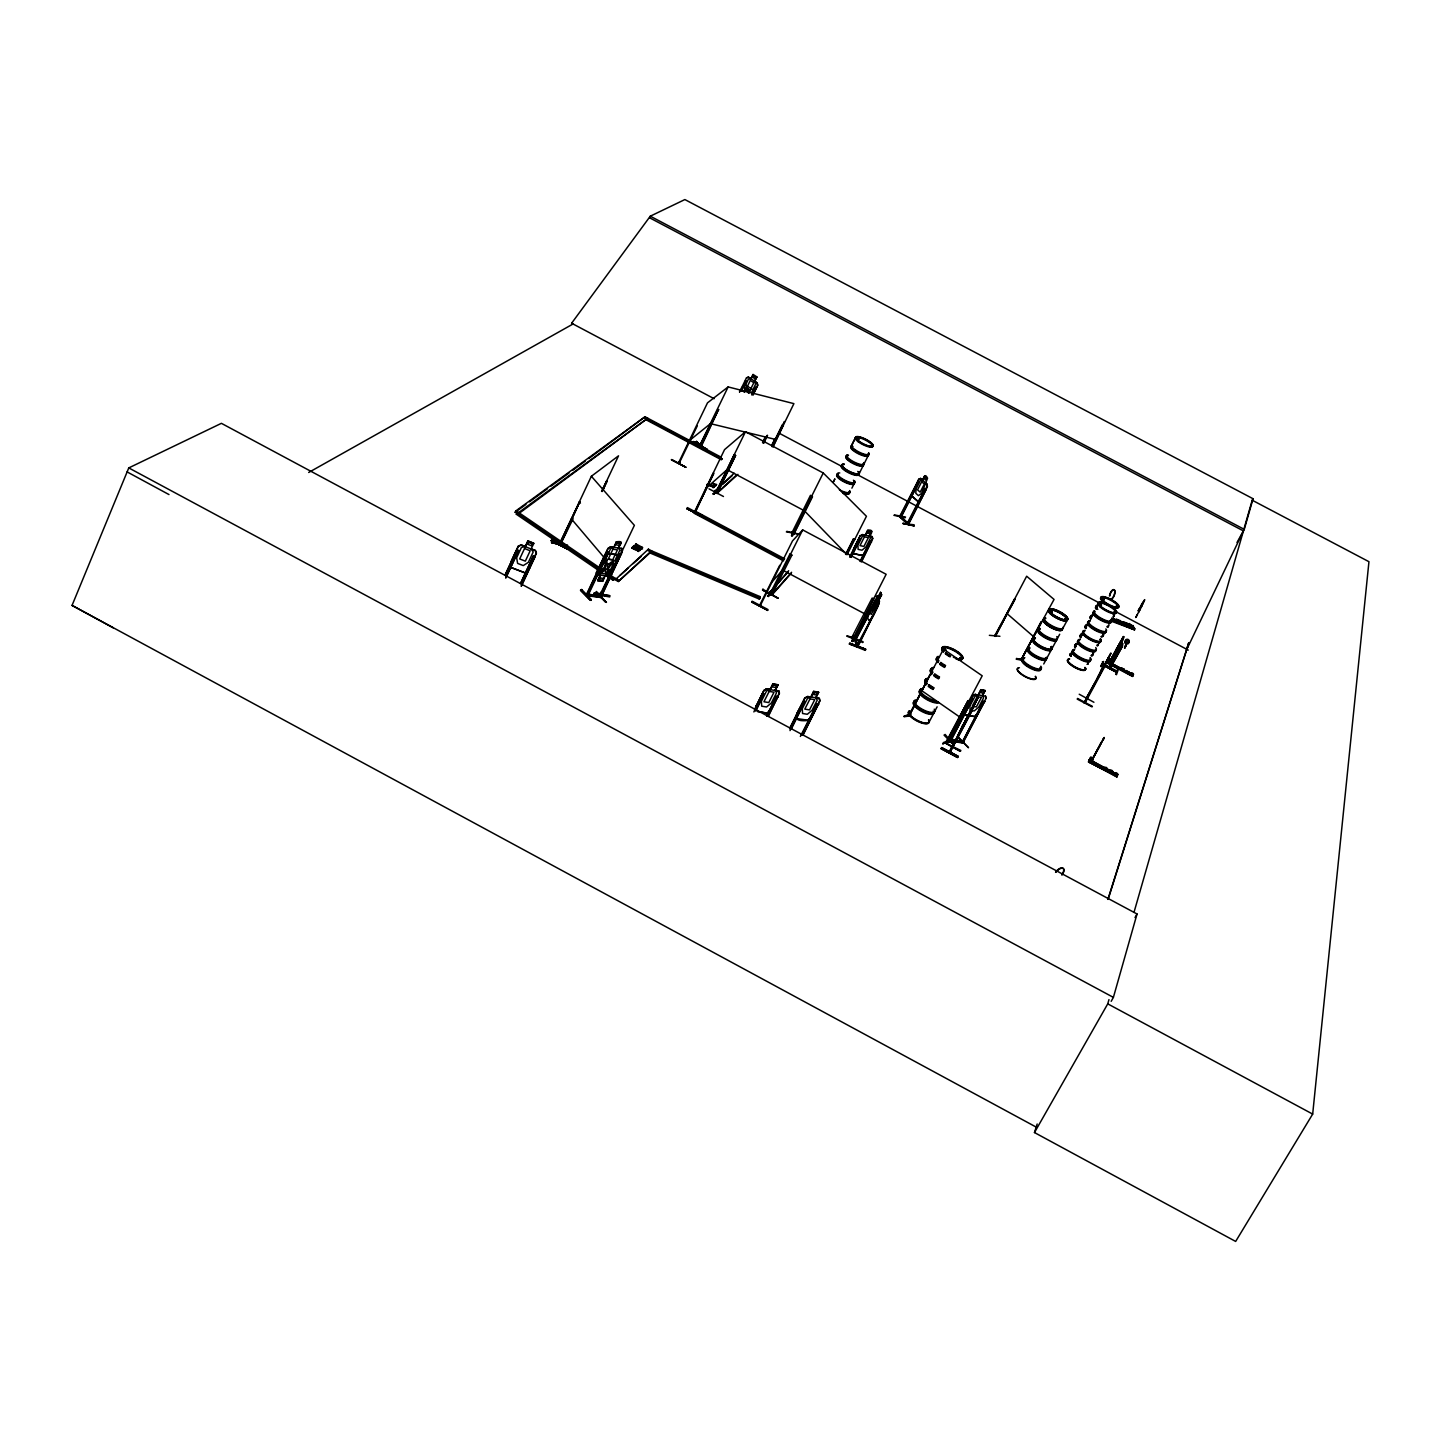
<?xml version="1.0" encoding="UTF-8"?>
<svg xmlns="http://www.w3.org/2000/svg" width="1441" height="1441" viewBox="0 0 1441 1441"><rect width="100%" height="100%" fill="white"/><g stroke="black" fill="none" stroke-linecap="round" stroke-linejoin="round"><path stroke-width="1.5" d="M1117.423 648.972L1116.487 650.684L1116.613 648.774M1122.557 638.039L1123.296 637.03M1066.43 619.486L1066.214 619.144M1066.34 619.054L1064.827 618.982L1066.322 619.702M1066.088 618.819L1065.457 619M650.81 553.308L651.476 550.804L759.893 596.556L759.965 597.835L759.335 599.096L650.81 553.308L651.476 550.804L648.414 549.165L615.145 579.822L618.315 581.516L650.864 552.065L759.965 597.835M1052.326 612.011L1049.534 611.128M1049.985 611.2L1051.786 612.209L1051.173 611.038M1049.624 610.84L1051.047 610.732M1050.129 610.57L1052.038 611.578M865.357 650.341L865.591 649.189L849.794 643.172L849.361 644.001L865.339 650.395M849.361 644.001L865.609 649.207M849.794 643.226L865.609 649.243M795.072 531.693L791.685 535.692L795.342 531.117M791.902 534.953L792.244 536.106L794.874 531.837M851.955 640.867L855.522 635.481L855.936 636.742L852.604 641.479L851.739 641.011L855.504 635.463L851.739 641.011M852.622 641.443L855.954 636.634M972.909 707.945L973.99 705.388L949.061 752.544L950.105 750.473L950.051 752.31M525.064 572.924L529.495 568.042L525.064 572.924L510.835 567.412L511.321 560.999L518.274 546.031L521.336 544.896L525.263 546.517L527.874 540.843L533.945 543.293L531.045 548.985L533.206 551.939L528.361 562.332L523.263 565.592L517.607 563.395L516.653 557.775L521.48 547.364L525.389 546.697L527.982 541.114L533.656 543.401M1115.658 674.316L1117.477 669.687M1116.451 674.73L1118.072 670.155M1120.143 643.875L1121.098 640.777L1109.534 662.23L1117.676 647.261M1126.069 645.874L1125.997 644.631L1124.881 647.982L1125.295 645.46M596.25 592.269L606.427 602.32M1037.178 1123.998L1034.476 1132.554L1235.658 1241.44L1312.679 1114.091L1368.95 561.702L1252.211 500.225L1253.04 498.73L684.871 199.56L650.287 216.186L571.609 323.234L714.124 398.707M857.431 644.739L857.665 647.099L877.785 606.391L856.729 646.072M857.575 647.027L855.035 639.678M867.374 615.415C869.175 633.446 881.045 594.935 879.064 603.887L856.999 646.901L854.405 639.444L877.605 595.781L876.254 596.718M868.545 614.532L855.306 640.488L880.559 592.377L881.604 594.809L878.902 599.69M961.021 658.807L960.895 657.546L960.048 658.087L961.309 657.925M959.904 658.285L961.219 657.78M959.76 657.762L960.805 658.033M1132.14 626.187C1123.241 616.352 1137.309 638.129 1129.294 624.061M1132.554 626.835L1132.59 625.826L1111.966 618.081M1132.878 627.231L1111.569 618.441M1133.851 628.834L1134.121 629.195M1134.517 629.843L1109.768 620.585M1134.589 629.879L1111.137 620.206M945.458 649.333L944.828 650.107M943.711 649.711L942.774 649.008L945.764 649.657M945.476 650.179L944.666 649.207M943.423 649.405L945.116 649.008M958.589 737.504L968.532 747.753L958.355 737.594M601.239 562.909L600.375 568.456L611.705 570.06L615.721 564.962M600.573 568.294L601.311 562.783M618.567 554.947L617.685 560.495L618.459 554.839L607.147 553.182L603.221 558.424M716.213 493.164L733.937 455.14L735.576 455.536L717.078 493.416L735.576 455.536M755.66 709.206L756.327 705.333L755.66 711.097M695.192 512.185L713.403 473.062L694.976 512.492M694.94 510.762L695.823 510.69M752.904 393.717L753.733 390.349L753.049 393.735M819.875 700.668L819.371 698.291L807.572 696.471L804.817 697.894C801.556 708.738 785.327 722.788 808.257 720.464L812.58 715.294M797.485 712.647L796.369 718.501L808.221 720.248M701.965 445.071C698.038 448.691 701.425 441.522 701.335 446.368M866.401 551.255L862.763 555.632L852.928 553.524L853.756 548.445L860.169 535.8L862.565 534.557L865.284 535.151L867.59 530.36C878.29 527.982 863.898 543.491 871.769 531.279L867.59 530.36M853.108 553.38L853.919 548.445M1109.318 659.78C1107.841 658.429 1111.948 659.618 1110.056 663.49L1107.481 662.121M902.967 523.335L914.17 525.875L902.805 523.461L914.098 524.794L914.152 525.893M1109.858 659.618L1110.056 660.5M1092.08 758.434C1089.486 758.344 1092.368 757.93 1091.846 759.137M678.405 463.191L679.504 463.336L679.395 461.57L678.405 463.191L707.495 402.85L728.137 386.927L793.901 403.642L772.844 446.62M679.522 461.642L680.152 461.967M594.232 594.124L609.687 595.619L609.723 596.934L594.214 594.16L594.196 592.737L609.687 595.745M609.399 596.34L593.764 593.62M974.855 716.681L978.799 711.782L974.855 716.681L964.371 714.862L965.416 709.44L972.657 695.769L975.287 694.364L972.657 695.769M964.569 714.718L965.506 709.548M962.894 742.421C959.364 743.826 944.738 738.152 951.726 739.341M921.447 498.28L918.151 501.702L911.541 495.794L918.782 479.114L920.583 478.394C924.095 484.284 923.591 470.162 927.572 478.232L921.592 493.434L918.421 495.632L915.792 493.29L916.152 488.571L920.277 480.483L922.42 480.285L924.726 475.746M911.811 495.74L913.09 490.805M871.157 445.809L871.877 446.494M1111.173 1001.315L1113.389 997.388L1137.039 913.99L221.392 423.33L128.771 467.911L72.05 605.4L113.191 627.826M1090.999 758.326L1090.999 757.714M1034.476 1132.554L1107.751 1003.855L1108.976 999.586M1134.067 912.099L1252.211 500.225M1236.99 542.518L1244.267 529.369L1253.04 498.73M1122.701 637.624L1123.133 638.669M942.846 743.466L951.348 741.575L951.402 740.44M951.096 741.25L942.684 743.646L951.366 741.539M951.402 740.548L942.684 743.646M858.764 438.929L858.386 438.496M856.548 438.028L858.944 439.577L857.395 438.298M856.891 438.712L857.575 438.046M560.801 543.941C558.532 540.231 560.585 549.039 560.567 542.573M560.675 543.329L561.288 543.941M871.985 607.219L870.4 612.353L871.211 614.587L881.604 594.809M1116.793 776.987L1117.153 776.087L1088.513 761.785L1116.793 776.987L1117.784 774.249C1114.848 769.296 1113.263 777.96 1114.92 772.736M1110.128 770.196C1108.453 775.42 1110.074 766.774 1112.992 771.71L1112.416 773.565M1107.895 899.418L1188.717 642.758M1108.201 899.13L1188.753 643.118L1186.808 649.333L1243.421 530.918L649.549 217.771M601.437 595.926L600.411 595.799C597.078 600.303 602.356 591.368 600.681 597.493L586.307 595.601L587.316 594.07L599.51 595.799M598.988 596.934L619.774 553.722L621.089 553.902L600.951 597.529M1107.571 768.846C1106.022 774.267 1109.084 765.549 1104.527 767.657M1104.707 767.332L1104.094 769.17M1107.192 662.518L1132.824 676.027L1133.473 674.208C1131.041 669.921 1129.366 677.072 1130.879 672.839M588.27 593.836L587.316 594.07M1016.481 659.041L1023.254 659.023M1129.15 671.92C1129.798 675.325 1124.088 672.317 1126.556 670.551L1128.987 672.226M1092.35 760.956L1091.576 762.991L1092.566 761.154L1089.468 759.443L1088.441 762.001L1116.991 776.339M1124.25 669.345L1123.584 671.146L1121.152 669.471L1121.674 667.976L1124.25 669.345L1122.215 669.164M1101.392 742.151L1091.233 761.1L1099.699 745.916M1103.176 739.377L1104.058 737.486L1091.449 761.208L1104.274 737.594L1103.14 739.935M1089.684 759.623L1117.604 774.592L1117.225 775.474L1089 760.29M1090.873 757.083L1089.108 760.488M1124.881 647.982L1126.394 644.829M1137.345 614.514L1135.778 617.505L1141.92 605.995M1139.633 608.102L1138.102 611.002L1142.569 602.86M1124.484 647.766L1125.259 646.901M1125.619 645.694L1125.997 644.631M1110.381 662.428L1109.858 663.905L1110.741 662.248L1108.111 660.987M1110.056 663.49L1110.525 662.23M1121.116 644.811L1122.323 646.505L1109.768 668.822L1122.701 645.658M1110.056 661.329L1109.732 662.32L1115.73 650.918M1122.791 637.661L1120.179 644.992L1121.71 645.136M1122.539 643.623L1121.548 645.604M1107.931 660.879L1107.264 662.554L1109.426 658.789M1108.003 661.383L1109.03 659.077M1123.151 637.138L1116.091 649.855L1114.073 657.366L1117.459 648.756M1122.773 637.841L1120.666 645.262L1124.07 636.814M1113.569 657.114L1116.901 648.63M1114.073 657.366L1116.054 651.926M1116.163 649.639L1123.53 636.472L1121.35 644.037M1100.636 666.372L1103.482 661.581L1101.428 666.553M1101.428 666.805L1103.374 661.599M1103.104 662.103L1100.654 666.354M1117.279 652.341L1120.269 645.622L1119.495 646.721M1117.982 650.521L1119.045 647.856L1115.712 654.7M1117.441 652.431L1117.856 650.9M1120.432 646.036L1122.017 642.092L1120.594 646.126M1113.172 659.348L1116.091 652.611M1113.335 659.42L1117.225 650.882M1120.161 646.126L1118.216 650.161C1120.882 646.054 1113.01 660.536 1115.514 655.187L1114.487 656.952M693.229 442.063L707.261 449.394L693.499 441.468M1092.08 706.919L1077.184 699.083M1093.917 702.271L1079.219 694.238M1105.463 665.238L1084.893 703.28L1085.235 701.137M1106.958 661.563L1086.28 698.201M1107.336 660.554L1110.327 654.808M1107.607 658.861L1109.75 655.277M1109.462 655.853L1110.777 653.223L1110.272 654.916M1102.023 669.669L1102.599 668.246M1106.742 661.005L1107.3 659.618M1107.174 660.464L1108.831 656.934L1107.913 658.123M1098.69 675.523C1107.967 655.907 1091.521 691.968 1098.6 675.325M1084.893 703.226L1086.586 697.768L1084.19 702.902M1086.694 697.282L1086.028 698.633M960.372 751.319L944.071 742.349L960.823 750.455L960.372 751.319L944.107 742.277M966.317 719.671L968.064 716.537M965.632 721.653C953.978 743.16 984.275 684.133 970.532 711.908M958.229 734.838L958.751 733.703M959.13 733.145L960.156 730.803M961.525 727.813L957.526 736.243L958.373 734.352M962.048 727.453L959.634 732.424L960.048 731.037M976.476 700.362L973.143 706.955M976.115 701.245L961.147 729.146M976.584 700.236L978.097 697.264L977.376 699.281M972.081 710.827L949.745 752.959L952.699 746.708M973.774 705.568L974.35 704.325M963.182 726.192L965.254 721.707M969.271 713.889L967.523 717.006M598.105 570.096L516.328 514.257L647.748 418.214L518.274 513.969L515.158 512.294L515.752 510.979L645.046 416.773L720.77 456.995M950.069 752.472L949.151 752.544M950.88 750.905L950.051 750.527M952.429 747.14L951.853 746.834M953.258 745.808L952.627 745.393M949.205 752.598L952.123 746.42M1116.343 672.479L1116.973 671.074L1102.761 663.562L1102.167 664.805L1116.469 672.154M1116.775 671.614L1102.455 664.067M515.752 510.979L518.886 512.654L516.328 514.257M967.091 717.69L961.849 727.201L962.372 726.156M1142.389 604.734L1143.704 601.563L1142.821 602.734M505.052 575.085L518.454 546.193L521.336 545.112L535.295 550.642M505.07 575.355L516.905 549.597L518.58 550.516L505.827 577.967M505.809 577.697L518.58 550.516M1108.994 659.149L1107.499 661.635L1132.968 675.271L1133.473 674.208M520.543 583.371L533.332 556.01L535.007 556.91L521.3 586.235M520.561 583.641L533.332 556.01M529.315 568.024L536.232 553.146L535.277 550.552M521.3 585.965L536.466 553.146L535.458 550.408L531.333 548.877M567.466 549.183L551.11 540.627L567.7 548.967M551.399 540.411L551.813 539.546L568.096 548.192L567.682 549.075L551.092 540.663M560.081 544.788L551.417 542.482L567.106 546.013L567.52 545.13L551.849 542.771L561.125 544.482M573.122 518.688L560.009 545.382L559.306 544.554L591.368 476.269L618.531 455.824L602.734 489.31M560.009 545.382L579.66 501.846L559.162 544.518M559.774 545.256L579.66 501.846M1102.221 664.733L1116.415 672.281M1102.563 664.103L1116.559 671.812M601.545 491.273L606.643 481.006L603.473 489.22M602.086 491.561L607.201 481.294M941.027 748.78L957.617 757.444L958.193 756.291L941.639 747.591L941.189 748.455L957.617 757.444L941.189 748.455M588.811 458.544L645.046 416.773M762.937 589.261L778.05 598.285L762.541 590.035L762.955 589.207M581.281 590.144L581.696 589.495M606.157 563.485L605.778 558.856L610.534 548.841L613.722 547.202L610.606 546.733L607.994 548.391L596.286 572.653L597.024 574.887L596.484 572.617M622.368 550.696L621.846 548.409L610.588 546.932L608.102 548.499L586.145 595.187M586.577 595.637L586.883 593.62L588.612 594.196L587.874 595.817L608.372 552.335L606.697 551.795L608.372 552.335M586.361 595.565L607.039 552.137M608.03 551.993L587.37 595.403L587.874 593.692M600.573 575.193L598.988 573.068L603.743 563.089L608.192 559.162L612.695 559.81L613.073 564.422L608.318 574.365L605.076 575.806L602.608 581.335L597.673 580.561L600.213 575.229L596.916 574.779M597.781 580.669L600.465 575.085M613.812 547.4L616.298 541.834C628.906 539.907 612.101 549.597 621.936 548.517M613.92 547.508L616.478 542.14M580.471 590.234L590.846 600.375L591.278 599.474L581.66 589.477M605.58 602.302L595.998 592.341L596.412 591.458L606.391 602.41M602.608 581.335L604.968 575.698M610.66 564.079L605.922 574.04L601.419 573.41L606.157 563.449L610.66 564.133L615.109 560.207L619.864 550.21L618.315 548.084M618.423 548.174L621.107 542.555M601.672 593.224C604.337 594.431 599.546 590.162 600.357 594.106M619.774 553.722L599.672 597.367M601.96 592.701L601.257 595.007M610.624 574.599L617.396 560.387M601.69 595.926L600.609 597.132M601.167 594.917L634.382 525.353L591.368 476.269M589.441 595.673L600.465 597.114L622.458 550.552M621.557 551.02L622.296 551.885L601.708 595.007M612.965 580.237L615.469 578.562L612.965 580.237L605.544 575.157M671.56 459.697L685.88 467.262L671.632 459.517M631.716 547.976C639.192 549.741 640.29 552.768 631.716 547.976L635.391 548.264L632.221 547.274M635.193 548.679L633.518 546.139C651.062 555.415 625.844 546.517 640.164 549.705M641.155 549.075C631.032 541.996 653.764 554.425 634.22 545.779L637.877 546.067L634.526 545.509M637.679 546.499L636.003 543.959L642.632 547.508L639.029 547.238M618.315 581.516L651.476 550.804M679.612 462.255L678.963 463.606L697.336 425.779M638.399 551.525L636.76 549.021M696.579 441.396L695.553 442.009L703.406 449.664L696.579 441.396L703.73 448.89M778.14 598.123L762.541 590.035M648.414 549.165L647.802 550.444L650.864 552.065M728.137 386.927L699.443 446.134L701.083 446.098M700.272 446.17L700.506 444.44L701.893 445.071M717.87 409.532L699.75 445.791L700.956 446.062M700.776 446.008L718.519 409.55L701.335 446.386M739.557 391.826L744.781 384.513L753.733 390.349M739.521 392.042L746.492 377.794L748.437 377.038L757.047 382.928L757.606 385.215L752.941 394.816M961.075 729.254L964.317 722.77M1092.386 706.342L1077.526 698.435M741.503 390.781L746.456 381.054L745.429 380.37M744.349 392.096L746.348 387.791L750.113 390.277M744.313 392.33L746.438 387.791M753.157 374.624L750.995 378.965L748.401 379.163L744.511 387.233L744.727 391.934M748.509 393.213L749.914 390.331L746.402 388.007M748.6 393.213L753.823 382.73L750.293 380.406L746.384 388.476L749.914 390.799M751.806 392.042L755.714 383.972L754.526 381.271L756.885 376.876L754.796 381.217M707.117 484.59L707.117 484.59C712.052 486.734 718.23 488.751 711.134 485.113L710.719 485.761M783.544 560.873L693.896 513.122L724.535 449.646L745.483 431.724L823.243 472.972L866.437 516.292L847.002 554.749M694.904 512.438L713.925 473.332M751.626 394.888L755.39 387.107L756.435 387.791M753.067 394.906L757.84 385.233L757.155 382.82L754.598 381.271M710.413 484.897L707.369 484.356M709.008 488.841L723.472 496.497M715.493 485.779C707.009 478.664 721.815 489.562 713.691 483.762M713.205 487.815L711.656 485.581M711.458 485.977L714.682 486.265M713.511 484.158L716.717 484.446M734.153 473.206L714.52 491.543L717.33 493.038L737.918 474.377M713.097 493.885L714.088 493.561M715.655 492.624L745.483 431.724M716.051 493.2L734.784 455.104L716.141 493.236M762.541 442.585L765.441 436.641M763.91 440.694L765.855 436.731M763.28 443.27L767.152 435.344M763.676 443.342L767.549 435.416M771.71 445.305L774.628 439.343M772.106 445.395L775.024 439.433M771.746 446.35L782.085 425.275L783.165 425.527L773.096 446.872M772.016 446.602L784.552 421.529L781.652 427.455M1118.234 646.811L1120.54 642.488M1141.344 606.859L1144.73 599.636L1140.75 606.247M1088.838 761.118L1116.937 776.663M1088.928 760.506L1089.306 759.623L1117.477 774.952M1130.374 674.334L1132.608 676.495L1107.03 663.004M958.175 756.345L941.639 747.609M799.485 534.053L786.354 531.909M798.746 534.323L786.804 531.333M759.893 596.556L759.335 599.096M823.243 472.972L792.946 533.728C789.524 528.09 798.926 536.376 791.974 531.981M794.477 532.954L793.234 532.053L792.514 533.494L793.415 534.323L812.058 496.623L811.337 495.902L792.766 533.692L793.901 534.413M793.775 534.341L812.508 496.731L810.472 495.308L791.775 533.152M779.761 565.268L759.317 605.977M759.947 606.283L792.496 540.933L802.673 529.91L886.143 574.293L853.36 638.723L873.66 598.663L872.147 598.087L851.631 637.805L852.838 636.31L854.207 637.12M760.055 606.301L760.668 604.842M772.826 593.71C770.449 591.927 770.178 594.701 771.782 595.259L791.884 555.127L789.92 554.083L769.818 594.268C770.611 596.754 774.826 593.674 771.457 592.935L767.549 596.106L770.215 593.062M788.677 570.726L768.828 593.584L774.754 586.919M768.413 596.556L768.828 595.727L767.675 596.034M769.71 594.142L771.421 592.99M802.673 529.91L770.485 594.557M767.423 610.498L767.945 609.525L752.148 601.221L751.68 602.104L767.621 610.173M1107.445 661.815L1133.022 675.09M855.702 437.235L851.721 445.197L855.468 437.74M968.172 715.294L964.677 721.959M965.686 720.77L969.685 712.971M1106.436 661.761L1107.571 659.474M851.901 488.157L853.937 484.05M859.124 473.765L863.087 465.839M863.916 464.182L868.04 455.95M756.435 705.46L763.856 690.401L766.684 688.762L770.142 689.446M754.526 709.602L763.982 690.509L766.684 688.762M753.877 711.926L762.415 693.95L763.838 694.202L756.291 710.215M755.967 709.837L763.838 694.202M767.459 712.935L771.71 707.855L779.473 693.193L778.824 690.941L775.204 690.221L778.122 684.781L772.844 683.755L770.106 689.537L766.576 690.96L761.352 701.335L761.713 706.198L766.54 706.991L771.367 703.01L776.591 692.671L774.934 690.365M770.215 689.663L773.024 684.097L777.852 684.925M775.042 690.491L778.122 684.781M845.579 554.371L853.414 538.862L854.603 539.709L853.414 538.862M846.011 554.461L853.847 538.952M847.29 553.182L854.153 539.618M766.594 715.799L776.447 696.327L777.852 696.579L768.341 716.411M766.918 716.177L776.447 696.327M757.354 711.476L767.585 713.259L771.854 707.909L779.365 693.085M768.017 716.033L777.852 696.579M849.794 556.856L860.169 535.8M850.082 557.145L858.926 538.808L860.079 539.06L851.235 557.397M850.947 557.109L860.079 539.06M865.339 535.35L867.734 530.63M860.115 561.288L870.274 541.294L871.409 541.546L861.556 561.828M860.403 561.576L870.274 541.294M872.525 538.628L862.763 555.632M861.268 561.522L872.706 538.592L872.219 536.628L862.457 534.629L860.349 535.998M894.645 514.977L905.542 517.031M789.596 728.462L804.817 697.894M789.92 728.84L803.376 701.407L804.78 701.641L791.325 729.056M790.01 730.605L804.78 701.641M901.4 516.22L900.211 515.446L899.544 516.779L918.908 479.151M908.442 522.543L907.11 523.641L925.176 488.499L926.329 489.274L908.442 524.506L900.013 516.869L917.881 481.798L918.674 482.483L900.877 517.643L900.175 515.446M1117.838 647.585L1118.558 646.126M900.013 516.869L900.805 515.68M900.499 517.571L918.674 482.483M819.317 698.579L815.786 697.966L818.74 692.202L813.679 691.338L810.977 696.94M846.75 636.147L862.655 642.362M818.488 692.364L815.678 697.84L817.263 700.11L812.04 710.323L807.284 714.286L802.565 713.493L802.259 708.684L807.482 698.435L810.959 697.048L813.859 691.662L818.578 692.473M907.65 523.749L925.536 488.589M925.23 482.555L927.175 484.212L927.41 486.626L908.064 524.434L907.884 522.453M920.583 478.394L927.067 484.32L927.157 486.572L921.249 498.154L918.151 501.504L911.541 495.794M800.367 736.441L817.083 703.73L818.47 703.965L803.069 735.108M801.682 734.892L817.083 703.73M812.436 715.24L820.091 700.632M802.745 734.73L818.47 703.965M962.714 725.489L961.633 728.047L969.973 711.818M1106.13 662.518L1107.409 660.428L1106.13 662.518M1119.423 648.018L1120.504 645.91L1119.603 648.09M854.405 639.444L855.99 638.435M875.426 599.942L854.549 640.074M855.324 640.416C857.953 638.615 853.486 637.264 856.17 639.029M878.145 597.637L880.739 592.449M862.619 642.56L863.015 641.713L847.254 635.751M1115.676 655.259L1115.01 656.466L1119.945 646.523M1102.905 667.489L1100.005 673.361L1101.717 670.425M910.208 714.61L903.831 716.447L910.604 714.826M909.379 714.088L909.037 716.159L930.22 674.46L909.109 716.213M908.983 716.141L909.073 714.178M967.632 717.456L970.423 711.692M1117.64 647.477L1116.217 650.557M1120.287 643.587L1121.332 640.849L1120.323 642.902M1138.768 612.065L1140.407 608.931M928.887 722.463L933.66 713.421M934.633 711.512L937.118 706.829M989.355 635.319L999.928 636.274M995.173 636.093C994.506 636.958 997.01 634.382 995.281 634.67M995.461 636.382L1014.644 598.934L994.578 636.021M1015.094 599.312L994.992 636.364L1026.658 576.22L1054.055 599.438L1021.381 659.185M946.647 740.476L946.611 742.457L968.118 700.632L946.683 742.511M945.98 742.061L968.118 700.632M972.873 695.985L949.421 740.188L950.79 740.422L951.366 738.819M950.88 740.782L972.495 699.245L971.252 699.029L949.601 740.53L950.736 739.125L961.94 741.106M972.495 699.245L950.646 740.404M1090.279 757.678L1093.143 759.461L1092.206 761.154M982.402 695.841L985.248 690.491L980.781 689.681L978.133 694.976L974.999 696.273L969.973 705.766L970.045 710.215L974.206 710.953L978.583 707.297L983.627 697.822L982.294 695.733L984.996 690.635M978.241 695.084L980.943 689.987M951.438 747.267L952.429 745.375M951.564 747.483L978.277 697.354M974.656 704.415L977.268 699.065M952.267 747.717L974.35 705.874M954.158 745.393L945.17 734.46L944.053 735.108L954.014 745.249M949.943 740.62L963.074 742.745L984.563 701.407L983.338 701.191L962.084 742.673L964.011 741.322L961.399 742.115L962.408 740.674M984.905 701.749L983.681 701.533L962.048 742.619M978.763 711.836L986.13 698.309M962.75 742.403L984.563 701.407M964.011 741.286L963.074 742.781M1016.355 659.077L1023.146 659.924L1016.644 659.33L1016.77 658.303M1040.996 621.846L1021.363 659.546L1041.465 622.242M1021.597 659.294L1041.375 621.9M1043.734 663.977L1046.04 659.654M1046.977 657.907L1051.48 649.549M1051.912 648.756L1056.415 640.362M1057.334 638.615L1059.693 634.256M1062.972 628.15L1067.493 619.72M963.002 726.102L965.596 721.743M1099.771 745.393L1101.41 742.547M969.919 711.908L972.387 707.369M970.099 711.998L972.567 707.459M1116.667 619.306L1118.468 623.034L1116.667 619.306L1120.215 620.639L1122.035 624.367L1118.198 620.423L1121.134 622.08L1120.215 620.639M1109.894 661.239L1116.235 649.549M1123.368 621.828L1125.205 625.556L1123.368 621.828L1126.916 623.16L1128.753 626.889L1126.916 623.16M1103.5 661.599L1102.311 661.923M1101.212 670.425L1108.129 658.105M1086.046 698.723L1110.939 653.313M1084.298 702.992L1107.12 661.149M1116.199 652.755L1122.017 642.092M1121.206 645.388L1108.777 668.3L1120.954 645.298L1122.035 646.361M1121.945 645.82L1122.935 643.839M1132.824 625.394L1134.661 629.123L1132.59 625.826M1121.674 667.976L1121.152 669.471M1132.806 676.009L1107.21 662.5M1088.712 761.478L1091.125 757.209M560.027 543.095L561.197 542.933M1117.784 774.249L1117.297 775.258M1097.051 679.035L1099.519 675.054M1135.022 917.575L1137.039 913.99M1117.892 646.415L1118.918 645.154M751.806 601.906L767.531 610.354M869.337 620.945L872.075 616.982M852.838 636.31L853.901 636.922M603.365 558.46L607.291 553.488L618.369 555.109M611.56 569.753L615.469 564.818M808.131 720.14L812.328 715.114L819.767 700.56L819.209 698.453M789.92 554.083L791.884 555.127M768.341 596.358L771.385 592.935M1107.084 769.44L1105.301 768.792M1106.994 769.62L1104.905 768.035L1106.904 768.882M791.613 572.275L772.448 593.944L769.44 592.341M771.926 595.025L791.001 573.5M777.708 583.587L788.065 571.933M791.433 535.674L794.009 532.936L793.198 532.125M791.757 532.918L793.072 533.602L791.667 533.08M772.196 581.714L782.625 570.096L865.663 614.334M1121.891 669.254L1123.674 669.723M741.521 388.061L744.853 384.513M715.601 492.894L717.258 493.47M713.781 494.119L716.483 491.129M713.799 494.371L716.357 491.705M712.989 493.939L715.673 491.471M734.28 454.834L735.45 455.644M736.891 474.665L717.924 492.101L716.321 491.255M722.463 484.374L732.01 475.782M620.044 575.409L628.204 568.06M633.103 563.665L641.263 556.316M714.25 486.878L710.953 485.509M716.285 485.059L712.989 483.69L715.438 485.599M713.637 487.22L707.315 484.194M639.66 550.408L633.32 546.553M705.658 488.643L727.057 469.676L804.42 510.798L845.471 553.182M1114.505 612.533L1115.046 611.723M1114.848 612.515L1113.821 611.867L1115.406 612.461M1116.163 606.319L1117.748 607.075L1116.325 606.265M700.11 444.765L700.974 444.765M1101.104 604.77L1099.501 604.463M1101.356 604.427L1100.546 604.968M1100.276 604.86C1104.292 606.571 1096.889 601.617 1100.87 605.436M1102.725 598.663C1099.195 597.979 1104.364 599.6 1103.338 598.645M1099.627 604.59L1098.925 603.977L1101.194 605.166M857.359 644.721L858.115 644.956M1103.986 599.186L1102.905 598.411M1101.969 598.97L1103.446 599.384M559.306 544.554L560.531 545.4M1064.827 618.982L1065.782 618.675M689.41 440.568L710.467 423.654L776.267 439.613M580.219 502.134L579.192 502.207L580.435 503.143M960.661 658.465L960.751 658.537M945.926 650.305L944.251 649.855M942.792 648.846L944.071 648.612M515.158 512.294L525.929 504.422M529.531 501.81L547.49 488.697M551.074 486.085L569.051 472.972M572.635 470.342L585.208 461.174M608.264 576.436L610.858 574.797L608.264 576.436L605.148 576.004M602.446 593.44L601.041 592.377L601.996 593.458M805.051 698.128L807.68 696.579L811.067 697.156L813.679 691.338M764.09 690.635L766.756 689.068L778.662 691.104M308.68 472.468L573.104 323.955L571.681 323.198M746.51 377.938L748.419 377.218L751.067 378.965M739.845 391.159L741.701 390.403M739.863 391.304L742.403 390.997M904.588 715.907L911 714.214M904.227 716.717L909.289 716.015M930.886 674.91L929.931 674.532M942.918 648.756L944.287 649.297M1116.379 606.175L1117.477 607.003M751.013 378.731L753.031 374.408L756.885 376.876M961.057 657.961L960.39 657.564M943.153 648.72L944.377 649.044M945.602 650.431L944.539 649.999M1021.525 658.177L1022.245 658.249M1016.499 658.915L1022.966 659.618M701.101 446.332L700.074 446.062M1050.345 610.498L1052.236 611.849L1051.714 611.128M946.161 741.863L946.989 742.403L982.204 675.793L943.459 649.134L908.731 715.637M599.942 595.295L600.951 595.421M599.852 596.16L588.054 594.286M586.037 595.223L587.298 595.349M851.739 637.643L853.468 638.561M853.126 638.633L851.793 637.895M597.673 580.561L602.536 581.137M597.078 574.617L608.282 576.256M771.764 595.223L772.34 593.728M620.116 554.065L621.431 554.245M620.981 542.825L616.298 541.834M757.534 711.314L767.585 713.259M962.354 740.62L963.687 740.926M962.282 741.467L951.366 739.359M762.739 694.328L764.162 694.58M776.771 696.705L778.194 696.958M803.718 701.785L805.105 702.019M817.425 704.109L818.812 704.343M974.837 716.501L964.371 714.862M971.594 699.371L972.819 699.587M975.161 694.436L985.572 696.129L985.842 698.237M985.104 690.743L980.781 689.681M856.602 438.118L857.899 438.568M907.578 522.651L900.967 516.653M908.641 523.065L908.154 522.362M893.834 515.302L905.164 517.769M926.329 489.274L925.176 488.499M622.296 551.885L621.017 550.93M852.928 553.524L862.727 555.451M859.214 539.096L860.367 539.348M870.562 541.582L871.697 541.834M869.373 535.998L872.309 536.718M718.771 409.802L717.636 409.532M783.418 425.797L782.085 425.275M1099.465 603.905L1100.528 604.283M1103.662 599.816L1102.239 599.402M858.332 439.595L857.089 438.821M634.418 545.346L642.434 547.94M639.228 546.823L642.326 547.778M1111.804 618.783L1130.807 625.97M1111.93 618.964L1124.34 623.737M1112.2 619.432L1130.825 626.457M1111.569 619.954L1134.914 628.672M1111.425 620.17L1134.157 628.708M1051.101 611.849L1051.984 611.398M510.835 567.412L525.064 572.834M1102.887 599.582L1104.076 600.032L1103.698 598.916M1100.276 604.157L1099.195 604.157M717.618 491.957L716.609 491.417M944.503 650.377L943.315 649.693M1051.065 612.191L1049.985 611.56M1102.671 598.537L1103.878 599.294M793.216 533.692L793.883 534.359M650.287 216.186L1244.267 529.369M1133.202 674.802L1107.625 661.293L1133.112 675M671.362 459.841L685.88 467.262M1089.054 760.128L1117.369 775.15M779.653 433.471L843.219 467.154M857.107 474.521L1099.411 602.986M1115.316 611.416L1188.267 650.107M722.013 458.688L646.937 418.809L646.397 419.943L721.455 459.823M644.505 417.908L655.097 423.546M659.041 425.635L676.802 435.074M680.746 437.163L698.507 446.602M702.451 448.709L722.193 459.193M715.078 490.372L717.78 491.795M702.325 515.482L687.411 507.61L686.799 508.619L701.767 516.382M698.273 514.149L686.799 508.619L701.929 516.292M784.661 558.784L695.301 511.177L694.49 511.915L784.138 559.666M696.705 513.446L744.349 538.826M748.329 540.951L760.236 547.292M770.16 552.587L782.085 558.928M615.775 578.489L618.946 580.201M128.771 467.911L1113.389 997.388M1107.751 1003.855L1312.679 1114.091M127.114 471.909L168.993 494.569M72.05 605.4L1036.763 1127.402M944.143 649.351L945.35 650.143M745.375 390.547L748.906 392.871M518.886 512.654L600.609 568.42M609.903 574.761L615.469 578.562M516.941 512.942L598.736 568.763M609.885 576.382L613.614 578.922M523.858 517.769L534.989 525.371M538.7 527.91L547.994 534.251M560.981 543.113L566.565 546.914M570.276 549.453L579.552 555.794M583.263 558.333L594.413 565.935M857.755 645.46L856.909 646.775M921.736 690.671L960.174 717.33M945.944 742.007L946.863 742.313M1106.544 768.954L1104.923 768.864M635.715 544.212L637.877 546.067M633.229 546.391L635.391 548.264M636.544 549.435L638.687 551.273M1006.917 613.524L1033.99 636.994M635.805 544.374L641.065 548.895M907.974 524.344L899.67 516.869M865.194 535.061L862.366 536.358L857.917 545.148L858.115 549.363L862.006 550.21L866.005 546.914L870.454 538.141L869.157 536.124M581.119 590.252L590.846 600.375M580.579 590.18L590.144 600.177M701.371 447.917L695.553 441.973L701.263 448.007M778.824 690.941L779.257 693.247M571.356 518.886L605.202 558.784M880.559 592.377L881.496 594.899M880.235 593.836L879.911 596.916L879.388 595.493M877.443 595.709L879.55 601.437M855.846 639.462L857.809 645.244L855.288 639.246M621.683 548.571L622.26 550.588M872.075 536.754L872.616 538.718M985.572 696.129L985.932 698.345M1055.839 872.363A6.791 3.242 -49 0 1 1062.972 868.275A6.791 3.242 -49 0 1 1062.071 874.957M1055.551 872.129A6.791 3.242 -49 0 1 1062.683 868.022A6.791 3.242 -49 0 1 1061.783 874.705M858.998 471.909A9.709 2.684 26.6 0 1 854.711 473.477A9.709 2.684 26.6 0 1 843.705 467.659A9.709 2.684 26.6 0 1 844.228 464.074M858.926 472.126A9.745 2.684 26.6 0 1 854.621 473.711A9.745 2.684 26.6 0 1 843.579 467.857A9.745 2.684 26.6 0 1 844.084 464.272M862.871 464.218A9.727 2.648 26.7 0 1 853.756 463.894A9.727 2.648 26.7 0 1 846.732 456.401M863.285 463.696A9.871 2.684 26.7 0 1 858.926 465.263A9.871 2.684 26.7 0 1 847.74 459.337A9.871 2.684 26.7 0 1 848.245 455.716M863.537 463.191A9.871 2.684 26.7 0 1 859.178 464.741A9.871 2.684 26.7 0 1 847.992 458.814A9.871 2.684 26.7 0 1 848.497 455.212M867.824 454.347A9.745 2.63 26.7 0 1 863.555 455.86A9.745 2.63 26.7 0 1 852.514 450.006A9.745 2.63 26.7 0 1 852.982 446.494M868.671 452.69A9.745 2.612 26.7 0 1 859.557 452.312A9.745 2.612 26.7 0 1 852.496 444.855M863.717 462.561A9.727 2.648 26.7 0 1 854.585 462.237A9.727 2.648 26.7 0 1 847.56 454.744M868.239 453.825A9.871 2.666 26.7 0 1 858.998 453.429A9.871 2.666 26.7 0 1 851.847 445.863M868.491 453.303A9.889 2.648 26.7 0 1 859.268 452.924A9.889 2.648 26.7 0 1 852.099 445.359M857.737 471.423A9.745 2.684 26.6 0 1 855.684 474.449A9.745 2.684 26.6 0 1 843.85 468.721A9.745 2.684 26.6 0 1 843.868 464.704M854.567 480.772A9.709 2.702 26.6 0 1 850.244 482.393A9.709 2.702 26.6 0 1 839.238 476.557A9.709 2.702 26.6 0 1 839.779 472.936M853.738 482.429A9.709 2.72 26.6 0 1 844.606 482.177A9.709 2.72 26.6 0 1 837.635 474.611M854.153 481.888A9.853 2.756 26.6 0 1 844.876 481.636A9.853 2.756 26.6 0 1 837.815 473.981M853.414 480.231A9.853 2.756 26.6 0 1 851.919 483.437A9.853 2.756 26.6 0 1 840.499 478.412A9.853 2.756 26.6 0 1 838.068 473.477M858.26 473.369A9.709 2.684 26.6 0 1 849.163 473.08A9.709 2.684 26.6 0 1 842.174 465.569M858.566 472.864A9.745 2.684 26.6 0 1 849.415 472.576A9.745 2.684 26.6 0 1 842.409 465.029M849.47 491.183A9.835 2.774 26.6 0 1 841.364 491.525M849.65 490.588A9.709 2.738 26.6 0 1 847.74 492.678A9.709 2.738 26.6 0 1 839.364 489.796M849.217 491.687A9.835 2.792 26.6 0 1 843.399 492.93M848.821 492.228A9.691 2.756 26.6 0 1 843.075 493.434M943.927 651.17A11.582 3.639 27.7 0 1 948.196 647.153A11.582 3.639 27.7 0 1 962.552 656.448A11.582 3.639 27.7 0 1 953.348 657.258M950.628 655.943A11.582 3.639 27.7 0 1 945.746 652.809M943.477 652.125A11.528 3.621 27.7 0 1 946.143 647.748A11.528 3.621 27.7 0 1 960.517 655.403A11.528 3.621 27.7 0 1 957.905 659.816M950.141 656.898A11.528 3.621 27.7 0 1 945.278 653.746M943.729 651.548A11.582 3.639 27.7 0 1 947.187 647.315A11.582 3.639 27.7 0 1 961.741 655.871A11.582 3.639 27.7 0 1 955.797 658.645A11.582 3.639 27.7 0 0 962.102 656.321A11.582 3.639 27.7 0 0 948.862 647.748A11.582 3.639 27.7 0 0 942.522 649.999M933.534 688.528A11.456 3.747 27.7 0 1 928.706 685.394M926.923 683.755A11.456 3.747 27.7 0 1 927.68 679.035M938.577 678.891A11.492 3.711 27.7 0 1 933.75 675.757M931.949 674.118A11.492 3.711 27.7 0 1 931.21 669.651M933.912 687.789A11.438 3.729 27.7 0 1 929.103 684.655M926.131 681.503A11.438 3.729 27.7 0 1 926.599 678.549M939.586 676.982A11.51 3.711 27.7 0 1 934.759 673.83M932.957 672.208A11.51 3.711 27.7 0 1 931.354 668.372M932.201 667.741A11.51 3.711 27.7 0 1 933.678 667.525M944.9 666.841A11.708 3.729 27.7 0 1 939.982 663.653M938.145 661.995A11.708 3.729 27.7 0 1 938.866 657.276M945.224 666.246A11.708 3.729 27.7 0 1 940.289 663.058M938.469 661.401A11.708 3.729 27.7 0 1 939.172 656.682M945.602 665.526A11.51 3.657 27.7 0 1 940.757 662.392M938.938 660.771A11.51 3.657 27.7 0 1 938.163 656.339M939.208 677.702A11.69 3.765 27.7 0 1 934.29 674.496M932.471 672.839A11.69 3.765 27.7 0 1 931.715 668.3M938.902 678.279A11.69 3.765 27.7 0 1 933.984 675.09M932.165 673.433A11.69 3.765 27.7 0 1 931.408 668.894M944.594 667.453A11.51 3.675 27.7 0 1 939.748 664.319M937.947 662.68A11.51 3.675 27.7 0 1 937.172 658.249M933.75 688.096A11.528 3.765 27.7 0 1 928.905 684.925M927.121 683.286A11.528 3.765 27.7 0 1 927.86 678.531M933.264 711.043A11.474 3.837 27.8 0 1 922.888 712.016A11.474 3.837 27.8 0 1 914.278 701.947M928.616 719.816A11.438 3.873 27.8 0 1 918.259 720.842A11.438 3.873 27.8 0 1 909.685 710.755M934.597 711.206A11.636 3.891 27.8 0 1 920.853 709.404A11.636 3.891 27.8 0 1 916.314 700.362M938.757 702.776A11.492 3.801 27.8 0 1 930.202 701.281A11.492 3.801 27.8 0 1 920.907 695.192M919.7 693.643A11.492 3.801 27.8 0 1 921.682 690.401M937.749 702.469A11.654 3.855 27.8 0 1 922.961 696.183A11.654 3.855 27.8 0 1 921.916 689.645M938.055 701.875A11.654 3.855 27.8 0 1 923.267 695.607A11.654 3.855 27.8 0 1 922.222 689.068M936.272 700.956A11.492 3.801 27.8 0 1 923.699 694.94A11.492 3.801 27.8 0 1 921.177 688.744M934.29 711.782A11.636 3.891 27.8 0 1 921.88 710.719A11.636 3.891 27.8 0 1 914.495 701.209M934.254 709.152A11.474 3.837 27.8 0 1 923.897 710.107A11.474 3.837 27.8 0 1 915.269 700.056M933.029 689.482A11.438 3.747 27.8 0 1 928.22 686.348M926.437 684.727A11.438 3.747 27.8 0 1 925.716 680.242M933.3 688.942A11.528 3.765 27.8 0 1 928.472 685.79M926.671 684.151A11.528 3.765 27.8 0 1 925.933 679.63M928.851 721.815A11.474 3.891 27.8 0 1 916.584 720.824A11.474 3.891 27.8 0 1 909.307 711.386M928.508 720.104A11.492 3.891 27.8 0 1 918.115 721.13A11.492 3.891 27.8 0 1 909.505 711.007M1056.451 639.48A10.537 3.098 28.1 0 1 1044.527 637.552A10.537 3.098 28.1 0 1 1039.754 629.753M1051.354 646.703A10.555 3.134 28.2 0 1 1047.535 649.17A10.555 3.134 28.2 0 1 1035.539 642.812A10.555 3.134 28.2 0 1 1035.25 638.147M1051.173 647.045A10.555 3.134 28.2 0 1 1047.337 649.531A10.555 3.134 28.2 0 1 1035.358 643.154A10.555 3.134 28.2 0 1 1035.07 638.489A10.555 3.134 28.2 0 0 1035.304 643.244A10.555 3.134 28.2 0 0 1047.301 649.621A10.555 3.134 28.2 0 0 1051.119 647.135M1056.901 638.921A10.681 3.134 28.1 0 1 1044.815 636.976A10.681 3.134 28.1 0 1 1039.97 629.069M1057.19 638.381A10.681 3.134 28.1 0 1 1045.103 636.436A10.681 3.134 28.1 0 1 1040.258 628.546M1062.485 629.375A10.699 3.098 28.1 0 1 1049.264 625.754A10.699 3.098 28.1 0 1 1045.554 618.621M1062.81 627.934A10.699 3.098 28.1 0 1 1050.723 625.916A10.699 3.098 28.1 0 1 1045.842 618.081M1063.008 627.267A10.555 3.062 28.1 0 1 1052.29 625.952A10.555 3.062 28.1 0 1 1045.013 617.703M1056.775 636.562A10.537 3.098 28.1 0 1 1047.895 637.084A10.537 3.098 28.1 0 1 1039.411 628.186M1051.444 646.415A10.483 3.116 28.2 0 1 1047.643 648.882A10.483 3.116 28.2 0 1 1035.719 642.542A10.483 3.116 28.2 0 1 1035.431 637.913M1035.485 676.261A10.501 3.242 28.2 0 1 1031.594 678.855A10.501 3.242 28.2 0 1 1019.67 672.515A10.501 3.242 28.2 0 1 1019.435 667.741M1039.934 667.94A10.501 3.206 28.2 0 1 1030.999 668.606A10.501 3.206 28.2 0 1 1022.624 659.6M1040.384 667.381A10.645 3.242 28.2 0 1 1036.475 669.975A10.645 3.242 28.2 0 1 1024.371 663.526A10.645 3.242 28.2 0 1 1024.119 658.735M1041.267 668.048A10.645 3.242 28.2 0 1 1029.162 666.21A10.645 3.242 28.2 0 1 1024.407 658.195M1040.87 666.21A10.501 3.206 28.2 0 1 1037.016 668.75A10.501 3.206 28.2 0 1 1025.073 662.41A10.501 3.206 28.2 0 1 1024.839 657.672M1045.5 657.564A10.519 3.17 28.2 0 1 1041.663 660.086A10.519 3.17 28.2 0 1 1029.721 653.728A10.519 3.17 28.2 0 1 1029.45 649.026M1046.544 658.195A10.663 3.206 28.2 0 1 1034.44 656.321A10.663 3.206 28.2 0 1 1029.667 648.36M1046.832 657.672A10.663 3.206 28.2 0 1 1034.728 655.799A10.663 3.206 28.2 0 1 1029.955 647.82M1047.031 657.006A10.519 3.17 28.2 0 1 1036.295 655.817A10.519 3.17 28.2 0 1 1029.108 647.477M1050.939 647.477A10.537 3.134 28.2 0 1 1047.103 649.963A10.537 3.134 28.2 0 1 1035.124 643.587A10.537 3.134 28.2 0 1 1034.836 638.921M1051.228 649.152A10.501 3.134 28.2 0 1 1040.51 647.946A10.501 3.134 28.2 0 1 1033.323 639.642M1035.286 676.604A10.501 3.242 28.2 0 1 1026.334 677.324A10.501 3.242 28.2 0 1 1017.976 668.282M1100.294 639.156A10.213 2.936 28.4 0 1 1096.799 641.515A10.213 2.936 28.4 0 1 1085.199 635.355A10.213 2.936 28.4 0 1 1084.713 630.87M1105.535 631.716A10.195 2.9 28.3 0 1 1095.376 630.474A10.195 2.9 28.3 0 1 1088.153 622.494M1100.528 638.723A10.213 2.936 28.4 0 1 1097.033 641.083A10.213 2.936 28.4 0 1 1085.433 634.923A10.213 2.936 28.4 0 1 1084.929 630.456M1105.986 631.194A10.339 2.936 28.3 0 1 1094.494 629.267A10.339 2.936 28.3 0 1 1089.558 621.665M1106.274 630.672A10.339 2.936 28.3 0 1 1094.782 628.744A10.339 2.936 28.3 0 1 1089.828 621.143M1105.841 628.906A10.213 2.9 28.3 0 1 1102.365 631.23A10.213 2.9 28.3 0 1 1090.765 625.07A10.213 2.9 28.3 0 1 1090.261 620.639M1110.399 620.495A10.213 2.864 28.3 0 1 1106.958 622.764A10.213 2.864 28.3 0 1 1095.34 616.604A10.213 2.864 28.3 0 1 1094.8 612.209M1110.831 619.936A10.357 2.9 28.3 0 1 1107.336 622.242A10.357 2.9 28.3 0 1 1095.574 616.009A10.357 2.9 28.3 0 1 1095.016 611.542M1111.948 619.9A10.213 2.864 28.3 0 1 1101.807 618.603A10.213 2.864 28.3 0 1 1094.53 610.66M1111.768 620.549A10.357 2.9 28.3 0 1 1101.464 619.234A10.357 2.9 28.3 0 1 1094.097 611.182M1085.703 668.246A10.141 3.026 28.4 0 1 1074.356 666.517A10.141 3.026 28.4 0 1 1069.618 658.879M1089.972 660.428A10.159 2.99 28.4 0 1 1079.777 659.294A10.159 2.99 28.4 0 1 1072.644 651.224M1095.718 647.567A10.177 2.954 28.4 0 1 1092.224 649.945A10.177 2.954 28.4 0 1 1080.642 643.803A10.177 2.954 28.4 0 1 1080.174 639.3M1090.405 659.906A10.303 3.044 28.4 0 1 1078.895 658.105A10.303 3.044 28.4 0 1 1074.049 650.377M1090.062 658.231A10.303 3.044 28.4 0 1 1086.496 660.699A10.303 3.044 28.4 0 1 1074.788 654.466A10.303 3.044 28.4 0 1 1074.338 649.873M1090.261 657.6A10.177 2.99 28.4 0 1 1086.748 660.032A10.177 2.99 28.4 0 1 1075.202 653.89A10.177 2.99 28.4 0 1 1074.734 649.369M1095.862 650.738A10.321 3.008 28.4 0 1 1083.218 647.315A10.321 3.008 28.4 0 1 1079.471 640.326M1096.133 649.333A10.321 3.008 28.4 0 1 1084.641 647.495A10.321 3.008 28.4 0 1 1079.759 639.822M1100.438 641.101A10.177 2.918 28.4 0 1 1089.126 639.246A10.177 2.918 28.4 0 1 1084.28 631.734M1095.412 650.377A10.177 2.972 28.4 0 1 1085.235 649.207A10.177 2.972 28.4 0 1 1078.066 641.173M1084.821 667.687A10.177 3.026 28.4 0 1 1076.391 668.336A10.177 3.026 28.4 0 1 1068.087 659.618M1085.001 667.363A10.177 3.026 28.4 0 1 1081.452 669.831A10.177 3.026 28.4 0 1 1069.888 663.689A10.177 3.026 28.4 0 1 1069.456 659.095M1108.381 605.346A10.141 2.792 28.3 0 1 1101.843 597.403A10.141 2.792 28.3 0 1 1117.063 604.77A10.141 2.792 28.3 0 1 1110.741 606.499M1090.693 619.342A10.105 2.846 28.3 0 1 1091.864 616.73M1107.931 626.042A10.105 2.846 28.3 0 1 1107.354 627.393M1086.496 627.213A10.051 2.864 28.3 0 1 1087.667 624.601M1103.031 632.743A10.051 2.864 28.3 0 1 1103.049 635.229M1086.172 627.79A10.069 2.882 28.3 0 1 1087.343 625.16A10.069 2.882 28.3 0 0 1086.118 627.862M1102.725 633.32A10.069 2.882 28.3 0 1 1102.761 635.805M1090.873 618.711A10.267 2.9 28.3 0 1 1092.08 616.064M1108.399 626.367A10.267 2.9 28.3 0 1 1107.805 626.907M1108.687 625.862A10.267 2.9 28.3 0 1 1106.904 626.547M1091.161 618.189A10.267 2.9 28.3 0 1 1092.35 615.559M1091.612 617.649A10.105 2.846 28.3 0 1 1092.782 615.055M1108.85 624.349A10.105 2.846 28.3 0 1 1108.868 625.196M1096.151 609.255A10.123 2.81 28.3 0 1 1097.303 606.679M1113.389 615.973A10.123 2.81 28.3 0 1 1113.407 616.82M1096.331 608.624A10.285 2.864 28.3 0 1 1097.502 606.013M1113.209 614.334A10.285 2.864 28.3 0 1 1113.263 616.82M1097.808 609.417A10.285 2.864 28.3 0 1 1097.79 605.49M1114.127 614.947A10.285 2.864 28.3 0 1 1113.551 616.316M1097.051 607.562A10.123 2.81 28.3 0 1 1097.033 605.148M1114.307 614.298A10.123 2.81 28.3 0 1 1113.731 615.631M1080.84 637.318A10.249 2.954 28.4 0 1 1083.74 634.815M1098.33 644.92A10.249 2.954 28.4 0 1 1097.718 645.478M1070.753 656.339A10.033 2.972 28.4 0 1 1071.978 653.62A10.069 2.972 28.4 0 0 1070.717 656.357M1087.307 664.319A10.033 2.972 28.4 0 0 1087.901 663.761A10.069 2.972 28.4 0 1 1087.307 664.355M1075.256 647.964A10.069 2.954 28.4 0 1 1075.292 645.442M1092.458 654.556A10.069 2.954 28.4 0 1 1091.846 655.961M1071.077 655.781A10.015 2.972 28.4 0 1 1071.113 653.241M1081.561 636.256A10.087 2.918 28.4 0 1 1082.767 633.608M1098.781 642.902A10.087 2.918 28.4 0 1 1098.781 643.749M1103.32 634.508A10.069 2.882 28.3 0 1 1103.32 635.355M1092.908 654.916A10.231 2.99 28.4 0 1 1091.107 655.655M1075.436 647.333A10.231 2.99 28.4 0 1 1076.661 644.595M1092.584 654.953A10.231 2.99 28.4 0 1 1091.395 655.151M1075.707 646.811A10.231 2.99 28.4 0 1 1076.949 644.091M1093.197 653.53A10.231 2.99 28.4 0 1 1093.197 654.412M1076.157 646.288A10.069 2.936 28.4 0 1 1077.364 643.587M1092.746 651.764A10.069 2.936 28.4 0 1 1092.764 654.304M1080.66 637.949A10.087 2.918 28.4 0 1 1081.867 635.283M1097.862 644.577A10.087 2.918 28.4 0 1 1097.267 645.964M1098.006 644.956A10.249 2.954 28.4 0 1 1096.817 645.136M1081.11 636.796A10.249 2.954 28.4 0 1 1082.335 634.094M1103.194 635.715A10.141 2.9 28.3 0 0 1103.176 634.869A10.141 2.9 28.3 0 1 1103.194 635.733M1102.887 636.202A10.105 2.882 28.3 0 1 1101.122 636.904M1085.649 628.69A10.105 2.882 28.3 0 1 1085.667 626.223M1070.879 655.979A10.105 2.99 28.4 0 1 1070.933 653.439M1088.135 663.472A10.105 2.99 28.4 0 1 1087.523 664.013M1126.358 642.848A1.999 1.909 19.3 0 1 1125.925 639.732A1.999 1.909 19.3 0 1 1129.114 640.488A1.999 1.909 19.3 0 1 1127.366 643.1M605.13 560.729L605.418 567.358C595.619 573.608 600.285 576.166 605.778 568.691C603.545 577.03 611.038 574.689 607.418 567.592C617.378 561.179 613.218 558.369 607.003 566.331L606.859 560.945L605.292 560.531M1126.484 642.038L1127.366 642.236L1126.52 641.929M1120.972 622.314L1118 620.783L1120.972 622.314M524.524 548.553L519.679 558.946L525.335 561.143L530.18 550.768L524.524 548.553M528.559 542.446L527.694 544.302L531.333 545.725L532.197 543.851L528.559 542.446M612.947 549.201L608.192 559.198L612.695 559.847L617.45 549.868L612.947 549.201M600.104 577.967L599.258 579.732L602.158 580.129L603.004 578.363L600.104 577.967M616.748 543.059L615.883 544.842L618.783 545.274L619.63 543.491L616.748 543.059M746.672 389.142L745.988 390.583L748.239 392.078L748.942 390.637L746.672 389.142M753.355 375.759L752.67 377.2L754.94 378.695L755.624 377.254L753.355 375.759M834.789 479.078L833.438 481.816L834.807 479.096M769.17 691.392L763.946 701.767L768.774 702.578L774.015 692.22L769.17 691.392M773.313 685.051L772.376 686.907L775.492 687.447L776.411 685.592L773.313 685.051M864.456 536.827L860.007 545.599L863.916 546.445L868.365 537.691L864.456 536.827M867.95 531.477L867.14 533.044L869.662 533.602L870.454 532.035L867.95 531.477M810.022 698.867L804.798 709.116L809.518 709.909L814.741 699.678L810.022 698.867M814.129 692.599L813.192 694.436L816.236 694.958L817.173 693.121L814.129 692.599M921.682 481.744L917.557 489.832L920.187 492.174L924.329 484.068L921.682 481.744M924.744 477.097L924.005 478.538L925.698 480.033L926.437 478.592L924.744 477.097M877.137 599.204L872.417 608.408L873.228 610.642L877.947 601.419L877.137 599.204M977.232 696.669L972.207 706.162L976.368 706.901L981.393 697.426L977.232 696.669M981.141 690.869L980.24 692.563L982.906 693.049L983.807 691.356L981.141 690.869M1111.659 599.096L1111.371 599.006A5.098 2.143 -69.1 0 0 1114.686 592.899A5.098 2.143 -69.1 0 0 1112.758 589.837A5.098 2.143 -69.1 0 0 1109.462 595.944L1109.732 596.052A5.098 2.143 -69.1 0 1 1113.028 589.945A5.098 2.143 -69.1 0 1 1114.956 593.008A5.098 2.143 -69.1 0 1 1111.659 599.096M858.548 440.892A9.781 2.594 26.7 0 0 873.066 446.026A9.781 2.594 26.7 0 0 861.736 437.488A9.781 2.594 26.7 0 0 858.548 440.892M858.152 441.721A9.727 2.594 26.7 0 0 872.616 446.818A9.727 2.594 26.7 0 0 861.34 438.316A9.727 2.594 26.7 0 0 858.152 441.721M858.404 441.198A9.781 2.594 26.7 0 0 872.922 446.314A9.781 2.594 26.7 0 0 861.592 437.776A9.781 2.594 26.7 0 0 858.404 441.198M945.548 653.187A11.582 3.639 27.7 0 0 950.43 656.339A11.582 3.639 27.7 0 1 945.566 653.133M1050.849 612.821A10.573 3.026 28.1 0 0 1067.042 619.882A10.573 3.026 28.1 0 0 1057.226 610.48A10.573 3.026 28.1 0 0 1050.849 612.821A10.591 3.026 28.1 0 0 1067.042 619.918A10.591 3.026 28.1 0 0 1057.19 610.498A10.591 3.026 28.1 0 0 1050.813 612.857M1050.363 613.74A10.537 3.026 28.1 0 0 1066.538 620.783A10.537 3.026 28.1 0 0 1056.739 611.38A10.537 3.026 28.1 0 0 1050.363 613.74A10.519 3.026 28.1 0 0 1066.52 620.783A10.519 3.026 28.1 0 0 1056.721 611.416A10.519 3.026 28.1 0 0 1050.381 613.758M1050.633 613.2A10.591 3.026 28.1 0 0 1066.862 620.26A10.591 3.026 28.1 0 0 1057.028 610.84A10.591 3.026 28.1 0 0 1050.633 613.2M1050.615 613.218A10.591 3.026 28.1 0 0 1066.862 620.278A10.591 3.026 28.1 0 0 1057.01 610.858A10.591 3.026 28.1 0 0 1050.615 613.218M1051.354 627.7A10.537 3.062 28.1 0 0 1062.035 629.015A10.555 3.062 28.1 0 1 1051.354 627.718A10.555 3.062 28.1 0 1 1044.077 619.468A10.537 3.062 28.1 0 0 1051.354 627.7M1100.366 605.94A10.249 2.828 28.3 0 0 1116 612.785A10.249 2.828 28.3 0 0 1106.274 603.707A10.249 2.828 28.3 0 0 1100.366 605.94M1099.933 606.787A10.213 2.828 28.3 0 0 1115.514 613.596A10.213 2.828 28.3 0 0 1105.823 604.554A10.213 2.828 28.3 0 0 1099.933 606.787M1100.185 606.283A10.249 2.828 28.3 0 0 1115.82 613.127A10.249 2.828 28.3 0 0 1106.094 604.049A10.249 2.828 28.3 0 0 1100.185 606.283M1096.637 641.803A10.213 2.936 28.4 0 0 1100.131 639.444A10.213 2.936 28.4 0 1 1096.619 641.839A10.213 2.936 28.4 0 1 1085.019 635.679A10.213 2.936 28.4 0 1 1084.533 631.212A10.213 2.936 28.4 0 0 1085.037 635.643A10.213 2.936 28.4 0 0 1096.637 641.803M1102.815 600.411A10.177 2.792 28.3 0 0 1118.342 607.219A10.177 2.792 28.3 0 0 1108.669 598.231A10.177 2.792 28.3 0 0 1102.815 600.411M1102.635 600.753A10.177 2.792 28.3 0 0 1118.162 607.544A10.177 2.792 28.3 0 0 1108.489 598.555A10.177 2.792 28.3 0 0 1102.635 600.753M1101.428 636.418A10.141 2.9 28.3 0 0 1102.599 636.238A10.141 2.9 28.3 0 1 1101.41 636.436M1087.09 625.52A10.141 2.9 28.3 0 0 1085.902 628.168A10.141 2.9 28.3 0 1 1087.072 625.538M1125.241 643.118A1.999 1.909 19.3 0 0 1128.699 643.064A1.999 1.909 19.3 0 0 1126.844 640.218A1.999 1.909 19.3 0 0 1125.241 643.118"/></g></svg>
